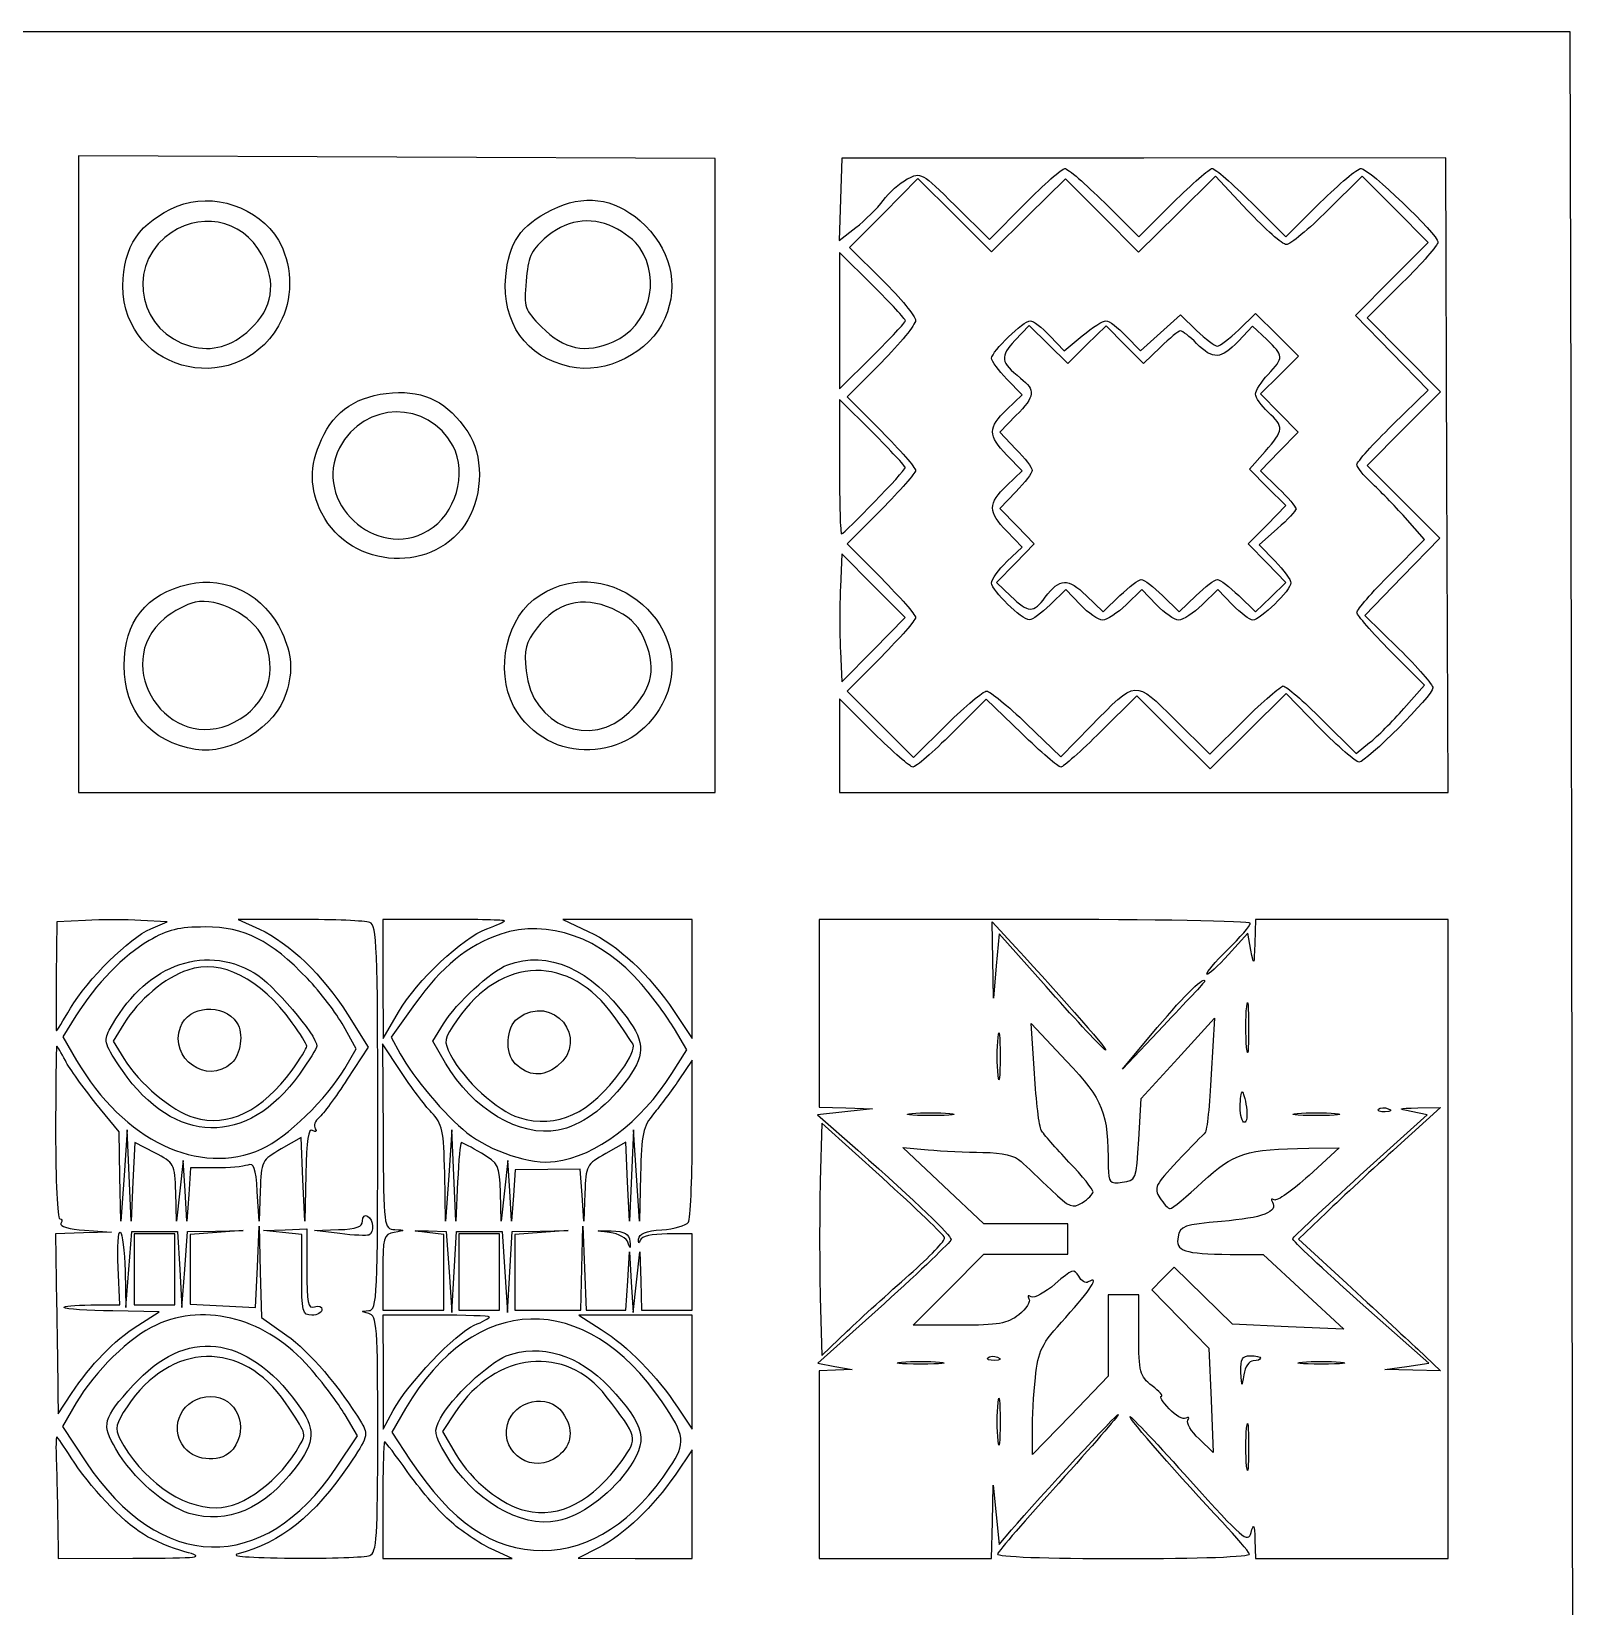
# Model space of a CAD drawing. Extents: x 35 to 169, y -1 to 345.
# Drawn here: x 83.3 to 169.1, y 257.8 to 345.4 of the extents above; entities that cross this region are included whole.
import ezdxf

# ---------------------------------------------------------------- set-up
doc = ezdxf.new("R2010")
doc.units = 0
doc.layers.get('0').update_dxf_attribs({"linetype": 'CONTINUOUS'})

msp = doc.modelspace()

# ---------------------------------------------------------------- linework, layer by layer
at = {"color": 7}
for points in [[(77.213463, 215.29678), (77.212616, 253.537891), (56.04484, 253.610233), (34.877025, 253.682572), (34.877025, 299.541891), (34.877025, 345.401224), (101.904806, 345.401224), (168.932581, 345.401224), (168.972261, 324.587335)], [(103.668649, 338.412075), (85.95916, 338.48678), (85.959202, 320.777335), (85.959247, 303.067891), (103.668695, 303.067862), (121.378136, 303.067806), (121.378136, 320.702574), (121.378136, 338.337343), (103.668649, 338.412075), (103.668649, 338.412075)], [(145.225914, 338.362066), (128.433695, 338.349366), (128.351345, 336.066414), (128.268998, 333.78349), (129.203653, 334.496383)], [(130.204667, 306.376438), (128.292583, 308.273875), (128.292583, 305.670883), (128.292583, 303.067891), (145.228036, 303.067891), (162.163481, 303.067891), (162.090808, 320.72137), (162.018136, 338.374878), (145.225914, 338.362178), (145.225914, 338.362066)], [(150.989727, 335.452891), (149.20503, 337.357891), (147.07204, 335.245994), (144.939049, 333.134068), (142.899785, 335.173321), (140.860526, 337.212603), (138.809885, 335.175636), (136.759247, 333.138697), (134.706033, 335.178204), (132.652815, 337.217711), (130.754385, 335.304611), (128.855958, 333.39154), (130.690933, 331.572871)], [(159.025536, 331.640548), (161.041534, 333.672576), (159.203985, 335.510125), (157.366437, 337.347702), (155.451869, 335.447782)], [(134.730482, 335.717446), (136.632792, 333.829718), (138.593449, 335.805499)], [(143.031608, 335.883872), (144.943695, 333.986436), (146.855778, 335.883872)], [(151.216055, 335.883872), (153.128136, 333.986436), (155.04022, 335.883872)], [(96.163943, 332.973597), (96.163943, 332.973597)], [(117.191355, 333.37534), (117.191355, 333.37534)], [(130.127025, 331.290113), (128.292583, 333.108245), (128.292583, 329.314557), (128.292583, 325.52087), (130.127025, 327.339002)], [(130.127025, 331.290113), (130.127025, 331.290113)], [(159.059826, 323.513988), (161.040405, 325.451471), (159.024972, 327.529982), (157.009538, 329.60852), (159.025536, 331.640548), (159.025536, 331.640548)], [(159.618796, 331.430857), (157.64276, 329.469977), (159.682267, 327.416754), (161.721775, 325.363531), (159.684836, 323.312904), (157.647897, 321.262249), (159.66968, 319.240438), (161.691492, 317.218654), (159.605983, 315.067838), (157.520473, 312.917051), (159.416527, 311.057856)], [(97.292849, 329.433486), (97.292849, 329.433486)], [(118.582276, 329.44167), (118.582276, 329.44167)], [(144.230502, 328.475849), (145.034028, 327.63717), (146.147708, 328.643292), (147.26138, 329.649442), (148.162086, 328.776444)], [(150.509755, 328.810904), (151.446021, 329.718361), (152.635427, 328.528964), (153.824841, 327.339566), (152.774486, 326.289192), (151.724134, 325.238845), (152.765633, 324.172271), (153.807137, 323.105668), (152.760426, 322.033732), (151.71372, 320.961824), (152.703152, 320.002833)], [(146.151247, 327.84291), (145.21526, 326.935734), (144.170513, 327.980465), (143.125769, 329.025223), (142.059175, 327.983738), (140.992583, 326.942226), (139.919326, 327.99023), (138.846066, 329.038234), (138.054049, 328.211548)], [(152.061988, 328.266666), (151.278062, 329.017716), (150.485842, 328.178359)], [(139.992506, 328.480732), (140.791362, 327.646906), (141.802942, 328.480732)], [(130.628483, 326.993308), (128.731055, 325.081224), (130.628483, 323.16914)], [(137.608084, 324.377757), (138.456921, 325.19098), (137.608084, 326.066772)], [(130.127025, 323.105668), (128.292583, 324.9238), (128.292583, 321.192512)], [(138.114995, 324.036324), (137.21297, 323.105668), (138.114995, 322.175012)], [(130.127025, 323.105668), (130.127025, 323.105668)], [(106.79912, 322.342286), (106.79912, 322.342286)], [(137.608084, 320.144424), (138.456921, 320.957647), (137.608084, 321.833439)], [(152.079528, 317.963382), (153.121027, 319.029956), (152.110609, 320.040396), (151.100189, 321.050808), (151.973054, 322.044936)], [(138.114995, 319.802991), (137.21297, 318.872335), (138.171312, 317.88357), (139.129657, 316.894804), (138.08261, 315.822529), (137.035565, 314.750254), (137.830069, 313.989072)], [(107.627093, 318.235021), (107.627081, 318.235021)], [(130.628483, 318.808863), (128.731055, 316.89678), (130.628483, 314.984696)], [(158.960907, 315.251029), (160.842539, 317.147195), (159.760076, 318.362557)], [(137.608084, 315.91109), (138.456921, 316.724314), (137.608084, 317.600106)], [(150.502815, 314.020484), (151.432144, 313.119743), (152.283095, 313.934998), (153.134043, 314.750254), (152.086036, 315.823517), (151.038029, 316.89678), (152.079528, 317.963382), (152.079528, 317.963382)], [(152.67038, 317.751066), (151.648177, 316.853571), (152.529266, 315.944505)], [(152.67038, 317.751066), (152.67038, 317.751066)], [(128.349973, 310.928316), (128.433695, 309.216694), (130.194061, 311.006576), (131.954425, 312.796486), (130.194061, 314.574542), (128.433695, 316.352599), (128.349973, 314.496282), (128.349973, 314.496282)], [(141.696056, 313.512286), (140.882822, 314.361126), (140.007041, 313.512286)], [(142.027828, 314.028555), (142.968136, 313.117175), (143.898795, 314.019185)], [(145.929392, 313.512286), (145.116152, 314.361126), (144.240374, 313.512286)], [(146.270813, 314.019185), (147.201472, 313.117175), (148.132128, 314.019185)], [(150.162723, 313.512286), (149.349488, 314.361126), (148.47371, 313.512286)], [(96.23412, 311.691106), (96.23412, 311.691106)], [(117.376795, 311.741652), (117.376795, 311.741652)], [(130.626014, 310.621935), (128.726116, 308.707368), (130.566739, 306.866743), (132.407355, 305.026118), (134.277856, 306.869226)], [(159.689605, 307.737483), (160.832775, 309.036213), (158.956025, 310.927469)], [(97.520644, 308.604893), (97.520644, 308.604893)], [(155.008018, 306.665462), (153.140811, 308.5697), (151.033175, 306.476119), (148.925534, 304.382538), (146.880193, 306.415752), (144.834847, 308.448965), (142.836522, 306.463984)], [(118.584001, 308.289002), (118.584001, 308.289002)], [(138.416617, 306.367972), (136.459984, 308.256941), (134.556421, 306.367972)], [(138.707247, 306.884692), (140.600362, 305.057021), (142.278142, 306.764042)], [(146.953983, 307.125654), (148.894806, 305.199684), (150.806889, 307.097121)], [(155.143287, 307.120828), (157.031467, 305.247126), (157.788951, 305.842954)], [(86.354502, 295.956173), (84.753591, 295.871224), (84.721423, 292.83725)], [(86.354508, 295.956173), (86.354502, 295.956173)], [(89.987007, 295.486724), (90.898142, 295.871224), (89.426779, 295.956173)], [(98.283389, 296.006126), (94.849247, 295.999917), (96.031846, 295.463018)], [(106.279247, 296.012335), (102.892583, 296.012335), (102.898821, 292.696224), (102.905058, 289.380113), (103.760205, 290.846906)], [(106.279273, 296.012335), (106.279247, 296.012335)], [(116.509806, 296.009569), (112.911472, 296.006747), (114.322583, 295.34567)], [(119.098108, 290.887377), (120.108136, 289.387564), (120.108136, 292.699893), (120.108136, 296.01225), (116.509806, 296.009428), (116.509806, 296.009569)], [(139.158136, 296.012335), (127.163695, 296.012335), (127.163695, 290.791224), (127.163695, 285.570113), (128.645361, 285.524111), (130.127025, 285.478108), (128.601879, 285.312444), (127.076736, 285.14678), (129.307435, 283.174526)], [(139.78555, 292.278563), (137.182583, 295.216948), (137.019628, 293.427405), (136.856673, 291.637891), (136.818717, 293.754557), (136.780764, 295.871224), (138.110561, 294.440696)], [(151.185987, 294.292529), (151.011472, 295.253835), (149.931196, 294.055773)], [(156.797025, 296.012335), (151.434806, 296.012335), (151.397651, 294.67178)], [(151.406671, 261.510668), (151.434808, 260.452335), (156.797025, 260.452335), (162.159247, 260.452335), (162.159247, 278.232335), (162.159247, 296.012335), (156.797025, 296.012335), (156.797025, 296.012335)], [(98.694274, 292.718237), (98.694274, 292.718237)], [(117.282982, 292.408498), (117.282982, 292.408498)], [(104.658634, 291.274558), (103.362565, 289.458288), (103.859632, 288.535281)], [(85.812576, 290.641308), (85.081361, 289.482983), (85.853352, 288.165682)], [(88.48705, 290.207052), (87.888767, 289.239002), (88.482393, 288.278487)], [(97.854592, 290.265105), (97.854592, 290.265105)], [(100.770083, 287.725529), (101.404855, 288.815668), (100.702076, 290.085668)], [(100.929341, 290.738561), (102.082987, 288.911878), (100.912405, 287.115223)], [(106.379772, 288.012803), (105.664869, 289.23268), (106.260443, 290.196356)], [(115.759622, 290.607441), (115.759622, 290.607441)], [(139.136704, 287.434812), (138.957095, 290.22678), (140.929975, 288.124365)], [(146.314259, 290.085668), (144.035777, 287.68678), (145.971398, 289.989995)], [(144.943695, 283.763242), (145.084806, 286.048592), (147.11816, 288.278797), (149.151521, 290.509002), (148.980889, 287.404557)], [(146.314259, 290.085668), (146.314259, 290.085668)], [(118.96931, 287.434332), (119.808442, 288.757502), (119.119613, 289.915488)], [(103.895875, 287.54581), (102.876347, 289.098032), (102.907708, 283.947476)], [(143.025351, 288.795715), (143.025351, 288.795715)], [(150.945681, 288.893675), (150.945573, 288.893675)], [(94.474247, 288.012746), (94.474247, 288.012746)], [(98.249085, 287.403118), (98.249085, 287.403118)], [(112.584902, 287.843441), (112.584902, 287.843441)], [(120.103818, 283.845594), (120.108136, 288.188881), (119.36555, 287.09115)], [(116.356793, 286.935843), (116.356793, 286.935843)], [(137.118101, 287.334002), (137.118101, 287.334002)], [(90.204445, 283.024045), (89.087424, 283.59388), (88.991245, 281.406996), (88.895061, 279.220085), (88.784935, 281.760085), (88.674809, 284.300085), (88.499247, 281.760085), (88.323688, 279.220085), (88.270359, 281.708551), (88.217025, 284.197045), (86.930238, 285.7767)], [(133.372583, 285.100552), (133.372583, 285.100552)], [(154.821469, 285.100552), (154.821469, 285.100552)], [(157.268393, 281.777667), (160.985316, 285.14678), (160.090615, 285.321306)], [(158.654979, 285.310186), (158.654979, 285.310158)], [(160.465914, 285.524139), (161.735914, 285.552474), (159.337025, 283.375525)], [(98.601801, 281.847291), (98.54436, 279.220085), (98.449251, 281.550252), (98.35414, 283.88042), (97.238865, 283.243586)], [(107.05347, 281.407476), (106.957283, 279.220254), (106.847152, 281.760254), (106.737026, 284.300254), (106.561469, 281.760254), (106.38591, 279.220254), (106.332576, 281.885928)], [(117.232582, 281.809022), (117.179248, 279.220113), (117.003689, 281.760113), (116.82813, 284.300113), (116.718004, 281.760113), (116.607875, 279.220113), (116.511485, 281.418596), (116.415095, 283.617107), (115.298282, 282.989416)], [(130.681332, 281.628992), (127.304806, 284.68258), (127.225292, 281.457458)], [(150.82148, 284.723446), (150.82148, 284.723446)], [(134.964867, 273.434557), (132.399941, 273.434557), (134.360361, 275.410113), (136.320778, 277.385668), (138.656678, 277.385668), (140.992583, 277.385668), (140.992583, 278.232335), (140.992583, 279.079002), (138.659291, 279.079002), (136.325994, 279.079002), (134.07318, 281.198048), (131.820361, 283.317105), (133.231472, 283.193491)], [(154.398136, 283.285326), (156.091469, 283.307622), (154.419139, 281.771656)], [(93.570913, 282.183418), (92.197634, 282.183418), (92.093982, 280.701751), (91.990325, 279.220085), (91.890675, 280.913418), (91.791025, 282.606751), (91.603695, 280.913418), (91.416358, 279.220085), (91.368914, 280.837128)], [(114.129261, 280.790922), (114.077059, 279.220113), (113.974634, 280.666268), (113.872213, 282.112411), (112.06421, 282.095478), (110.25621, 282.078544), (110.154381, 280.649399), (110.052544, 279.220254), (109.952897, 280.913587), (109.853247, 282.606921), (109.665911, 280.913587), (109.478578, 279.220254), (109.431133, 280.815154)], [(130.681332, 281.628992), (130.681332, 281.628992)], [(96.068061, 280.913418), (96.012519, 279.220085), (95.909957, 280.867371)], [(155.385914, 279.711586), (153.833695, 278.224582), (156.511077, 275.759013)], [(86.304642, 278.722851), (87.793695, 278.61894), (86.241472, 278.56685), (84.689247, 278.514758), (84.747255, 274.634089)], [(88.550101, 276.451761), (88.600946, 274.422307), (88.76177, 276.538974), (88.922589, 278.65564), (90.192589, 278.65564), (91.462589, 278.65564), (91.590896, 276.538974), (91.719205, 274.422307), (91.873118, 276.538974), (92.027036, 278.65564), (93.579259, 278.676694), (95.131478, 278.697748), (93.649811, 278.592056), (92.168147, 278.486363), (92.168147, 276.548973), (92.168147, 274.611582), (93.992931, 274.516947), (95.81771, 274.42231), (95.911038, 276.680087), (96.004366, 278.937865), (96.075034, 276.397865), (96.145694, 273.857865), (97.546566, 272.870087)], [(98.377025, 276.239742), (98.377025, 278.480485), (97.318695, 278.591189), (96.260361, 278.701894), (97.459806, 278.749338), (98.659247, 278.79678), (98.659247, 276.547858)], [(100.493695, 278.53304), (99.082583, 278.708103), (100.423136, 278.752442)], [(105.432583, 278.680905), (106.420361, 278.655674), (106.57369, 276.397896), (106.727021, 274.140119), (106.855912, 276.397896), (106.984806, 278.655674), (108.254806, 278.655674), (109.524806, 278.655674), (109.678134, 276.397896), (109.831468, 274.140119), (109.960359, 276.397896), (110.089247, 278.655674), (111.641472, 278.676728), (113.193695, 278.697782), (111.712025, 278.592089), (110.230361, 278.486397), (110.230361, 276.383816), (110.230361, 274.281232), (112.064806, 274.281232), (113.899247, 274.281232), (113.956696, 276.609566), (114.014137, 278.937899), (114.109218, 276.609566), (114.204296, 274.281232), (115.307691, 274.281232), (116.411079, 274.281232), (116.51291, 275.90401), (116.614744, 277.526788), (116.715551, 275.833455), (116.816358, 274.140121), (117.003695, 275.833455), (117.191025, 277.526788), (117.238472, 275.90401), (117.285914, 274.281224), (118.697025, 274.281224), (120.108136, 274.281224), (120.108136, 276.397891), (120.108136, 278.514557), (118.71772, 278.514557), (118.71772, 278.514557)], [(169.042817, 278.726628), (169.073692, 253.679809), (148.282886, 253.679527)], [(90.192583, 278.514557), (89.063695, 278.514557), (89.063695, 276.539002), (89.063695, 274.563446), (90.192583, 274.563446), (91.321472, 274.563446), (91.321472, 276.539002), (91.321472, 278.514557), (90.192583, 278.514557), (90.192583, 278.514557)], [(102.116472, 278.452923), (102.116472, 278.452923)], [(102.892569, 276.378403), (102.892583, 274.281224), (104.585914, 274.281224), (106.279247, 274.281224), (106.279247, 276.380853), (106.279247, 278.480485), (105.362025, 278.593314)], [(108.254806, 278.514557), (107.125914, 278.514557), (107.125914, 276.397891), (107.125914, 274.281224), (108.254806, 274.281224), (109.383695, 274.281224), (109.383695, 276.397891), (109.383695, 278.514557), (108.254806, 278.514557), (108.254806, 278.514557)], [(116.546543, 278.004683), (116.546543, 278.004683)], [(150.023695, 277.378184), (151.858136, 277.363141), (154.105257, 275.290422), (156.352384, 273.217706), (153.258593, 273.355242), (153.258593, 273.355377)], [(86.640075, 274.563418), (88.26163, 274.563418), (88.168776, 276.654086)], [(153.258593, 273.355377), (150.164806, 273.49291), (148.541528, 275.078172), (146.918248, 276.663434), (146.29209, 276.037273), (145.665929, 275.411112), (147.250339, 273.787835), (148.834754, 272.164557), (148.963535, 269.259557), (149.092313, 266.354556), (148.298038, 267.115523)], [(144.943695, 272.890597), (144.943695, 275.127891), (144.097025, 275.127891), (143.250361, 275.127891), (143.250361, 272.864485), (143.250361, 270.601077), (141.142271, 268.419485), (139.034181, 266.237891), (139.025602, 267.537047)], [(89.258383, 273.425405), (90.440843, 274.189572), (87.876789, 274.229383)], [(130.796157, 274.652674), (127.090847, 271.317891), (128.044493, 271.143376), (128.998136, 270.968861), (128.080914, 270.931709), (127.163695, 270.894557), (127.163695, 265.673446), (127.163695, 260.452335), (131.961472, 260.452335), (136.759247, 260.452335), (136.806692, 262.498446), (136.854136, 264.544557), (137.018358, 262.895778), (137.182583, 261.246997), (137.868135, 262.049112)], [(127.225292, 274.99611), (127.304806, 271.759885), (128.715914, 273.098504)], [(160.183692, 270.943486), (158.631469, 270.979334), (159.858035, 271.148611), (161.084601, 271.317891), (157.268759, 274.704557)], [(98.941472, 273.999002), (98.941472, 273.999002)], [(102.116478, 274.086654), (102.116472, 274.08668)], [(105.855914, 273.999002), (102.892583, 273.999002), (102.905058, 270.824002), (102.917532, 267.649002), (103.466118, 268.687588)], [(105.855914, 273.999002), (105.855914, 273.999002)], [(116.948438, 273.999002), (113.788743, 273.999002), (115.043438, 273.20265)], [(119.290217, 268.878204), (120.105723, 267.649002), (120.106852, 270.824002), (120.107981, 273.999002), (116.948283, 273.999002), (116.948441, 273.999002)], [(160.462189, 272.100544), (161.735914, 270.907641), (160.183692, 270.943486), (160.183692, 270.943486)], [(98.820213, 271.07689), (98.820213, 271.07689)], [(132.808136, 271.271665), (132.808136, 271.271665)], [(136.923876, 271.481272), (136.923876, 271.481283)], [(151.312437, 271.459002), (151.312437, 271.459002)], [(155.103692, 271.271665), (155.103692, 271.271665)], [(84.817808, 269.629572), (84.830367, 268.505724), (85.574657, 269.629572)], [(85.832981, 269.110904), (85.06377, 267.798337), (86.370651, 265.832501)], [(97.473327, 269.124048), (97.473327, 269.124048)], [(115.318822, 269.478567), (115.318822, 269.478567)], [(118.437931, 269.167168), (118.437931, 269.167168)], [(100.282412, 265.492821), (101.482246, 267.278021), (100.787945, 268.451289)], [(104.162109, 268.802546), (103.391073, 267.486868), (104.420405, 265.936579)], [(106.94186, 268.62251), (106.215575, 267.525019), (106.97184, 266.234555)], [(94.563099, 266.54363), (94.563099, 266.54363)], [(114.887025, 261.059892), (113.758136, 260.477281), (116.933136, 260.464807), (120.108136, 260.452332), (120.108136, 263.482454), (120.108136, 266.512575), (119.149413, 265.105231), (119.149413, 265.105231)], [(137.118101, 267.014002), (137.118101, 267.014002)], [(98.012346, 265.48694), (98.012346, 265.48694)], [(112.638654, 266.154601), (112.638654, 266.154601)], [(150.94699, 265.602891), (150.94699, 265.602891)], [(116.44142, 265.297899), (116.44142, 265.297899)], [(102.892583, 263.697891), (102.892583, 260.452335), (106.490914, 260.458544), (110.089247, 260.464753), (108.921691, 260.994924)], [(84.803959, 262.498446), (84.830375, 260.452335), (88.99315, 260.471385)], [(106.579681, 262.586147), (106.579681, 262.586124)], [(89.577853, 261.807315), (89.577853, 261.807312)]]:
    msp.add_lwpolyline(points, dxfattribs=at)
for points in [[(132.069137, 337.199366), (132.812815, 337.596989), (132.866638, 337.567017), (134.730482, 335.717446)], [(138.593449, 335.805499), (139.671814, 336.892196), (140.681329, 337.781309), (140.836819, 337.781309)], [(140.836819, 337.781309), (140.992307, 337.781309), (141.979963, 336.927474), (143.031608, 335.883872)], [(146.855778, 335.883872), (147.90742, 336.927474), (148.888487, 337.781309), (149.035914, 337.781309)], [(149.035914, 337.781309), (149.183344, 337.781309), (150.164411, 336.927474), (151.216055, 335.883872)], [(155.04022, 335.883872), (156.091865, 336.927474), (157.113819, 337.781309), (157.311234, 337.781309)], [(157.311234, 337.781309), (157.742272, 337.781309), (161.593222, 334.095007), (161.594154, 333.681523)], [(91.458234, 335.680926), (93.407354, 336.495335), (96.00138, 335.625808), (97.082446, 333.795738)], [(130.724204, 336.00139), (131.046451, 336.437084), (131.651666, 336.976157), (132.069137, 337.199366)], [(88.434119, 331.256613), (88.434119, 333.433591), (89.375375, 334.810666), (91.458234, 335.680926)], [(112.294464, 335.484443), (114.049635, 336.364581), (115.740626, 336.154015), (117.198752, 334.873771)], [(129.203653, 334.496383), (129.71771, 334.888474), (130.40196, 335.565723), (130.724204, 336.00139)], [(96.163943, 332.973597), (95.073947, 335.00602), (92.572312, 335.455374), (90.773589, 333.941845)], [(109.72894, 331.764077), (109.885232, 333.6487), (110.546786, 334.608058), (112.294464, 335.484443)], [(115.72739, 334.519751), (114.404992, 335.147272), (113.046964, 334.915963), (111.867806, 333.862399)], [(117.198752, 334.873771), (118.884779, 333.39343), (119.408276, 331.338034), (118.582276, 329.44167)], [(153.155867, 333.547891), (152.946072, 333.547891), (151.97131, 334.405141), (150.989727, 335.452891)], [(155.451869, 335.447782), (154.398864, 334.402855), (153.365657, 333.547891), (153.155867, 333.547891)], [(90.773589, 333.941845), (88.60085, 332.113609), (89.415253, 328.644731), (92.192805, 327.896814)], [(111.867806, 333.862399), (111.134381, 333.207079), (110.968982, 332.822213), (110.860961, 331.519588)], [(117.191355, 333.37534), (116.956168, 333.734298), (116.297385, 334.249269), (115.72739, 334.519751)], [(95.515111, 328.839464), (96.771556, 330.002192), (96.994771, 331.424451), (96.163943, 332.973597)], [(97.082446, 333.795738), (97.821259, 332.545014), (97.907901, 330.748811), (97.292849, 329.433486)], [(115.710592, 328.146383), (117.698424, 329.025675), (118.40545, 331.522382), (117.191355, 333.37534)], [(161.594154, 333.681523), (161.594436, 333.522124), (160.705605, 332.509341), (159.618796, 331.430857)], [(97.292849, 329.433486), (95.160764, 324.873904), (88.434119, 326.258232), (88.434119, 331.256613)], [(113.285837, 326.750964), (110.841553, 327.30886), (109.514575, 329.179119), (109.72894, 331.764077)], [(110.860961, 331.519588), (110.738296, 330.040461), (110.782069, 329.910554), (111.718691, 328.973915)], [(131.961472, 329.314557), (131.961472, 329.401143), (131.135972, 330.290143), (130.127025, 331.290113)], [(130.690933, 331.572871), (131.700174, 330.572591), (132.525914, 329.563223), (132.525914, 329.329797)], [(118.582276, 329.44167), (117.758605, 327.550668), (115.28585, 326.294441), (113.285837, 326.750964)], [(92.192805, 327.896814), (93.401538, 327.571327), (94.473406, 327.875365), (95.515111, 328.839464)], [(111.718691, 328.973915), (112.988372, 327.704254), (114.161364, 327.461063), (115.710592, 328.146383)], [(130.127025, 327.339002), (131.135972, 328.338972), (131.961472, 329.227972), (131.961472, 329.314557)], [(132.525914, 329.329797), (132.525914, 329.096371), (131.672073, 328.044952), (130.628483, 326.993308)], [(136.759247, 327.226508), (136.759247, 327.592381), (138.530751, 329.314557), (138.907105, 329.314557)], [(138.907105, 329.314557), (139.064701, 329.314557), (139.553134, 328.939343), (139.992506, 328.480732)], [(141.802942, 328.480732), (142.359312, 328.939343), (142.952323, 329.314557), (143.120751, 329.314557)], [(143.120751, 329.314557), (143.289175, 329.314557), (143.788565, 328.937142), (144.230502, 328.475849)], [(147.272635, 328.750113), (147.170662, 328.750113), (146.66604, 328.341878), (146.151247, 327.84291)], [(148.163593, 328.044557), (147.775535, 328.432613), (147.374607, 328.750113), (147.272635, 328.750113)], [(148.162086, 328.776444), (148.657471, 328.2963), (149.177694, 327.903446), (149.318136, 327.903446)], [(149.318136, 327.903446), (149.458581, 327.903446), (149.994806, 328.311794), (150.509755, 328.810904)], [(138.054049, 328.211548), (137.203996, 327.324298), (137.251985, 327.005161), (138.368749, 326.119068)], [(150.485842, 328.178359), (149.52001, 327.155049), (149.078527, 327.129621), (148.163593, 328.044557)], [(152.140361, 326.324554), (153.022354, 327.276236), (153.019399, 327.349416), (152.061988, 328.266666)], [(137.608084, 326.066772), (137.141224, 326.548441), (136.759247, 327.070326), (136.759247, 327.226508)], [(138.368749, 326.119068), (139.224794, 325.439844), (139.188774, 325.144188), (138.114995, 324.036324)], [(151.434806, 325.230322), (151.434806, 325.413428), (151.752306, 325.905821), (152.140361, 326.324554)], [(99.479233, 322.710247), (100.212048, 324.323881), (101.50114, 325.168233), (103.438576, 325.303615)], [(103.438576, 325.303615), (105.249966, 325.43022), (106.500851, 324.77823), (107.613097, 323.127766)], [(152.140361, 324.234557), (151.752306, 324.599104), (151.434806, 325.047216), (151.434806, 325.230322)], [(106.79912, 322.342286), (105.423329, 324.912963), (101.839231, 324.860978), (100.489433, 322.250761)], [(137.608084, 321.833439), (136.543971, 322.931312), (136.543971, 323.358257), (137.608084, 324.377757)], [(151.973054, 322.044936), (153.028043, 323.246497), (153.03903, 323.39029), (152.140361, 324.234557)], [(168.972261, 324.587335), (168.993992, 313.139696), (169.025855, 292.502366), (169.042817, 278.726628)], [(157.079247, 321.307913), (157.079247, 321.455628), (157.970505, 322.448373), (159.059826, 323.513988)], [(99.499527, 318.602644), (98.805647, 319.962757), (98.799464, 321.213453), (99.479235, 322.710247)], [(107.613097, 323.127766), (108.472162, 321.852997), (108.478309, 319.703649), (107.627095, 318.235021)], [(131.956138, 321.138269), (131.959073, 321.220368), (131.135972, 322.105699), (130.127025, 323.105668)], [(130.628483, 323.16914), (131.672073, 322.117496), (132.525914, 321.136435), (132.525914, 320.989002)], [(100.489433, 322.250761), (98.939494, 319.253504), (102.502394, 315.916311), (105.415252, 317.636992)], [(105.415252, 317.636992), (106.943864, 318.539962), (107.614223, 320.819245), (106.79912, 322.342286)], [(138.114995, 322.175012), (138.611113, 321.663146), (139.017025, 321.129436), (139.017025, 320.989002)], [(128.292583, 321.192512), (128.292583, 319.140305), (128.343863, 317.461224), (128.406536, 317.461224)], [(128.406536, 317.461224), (128.571571, 317.461224), (131.949794, 320.960723), (131.956138, 321.138269)], [(132.525914, 320.989002), (132.525914, 320.841569), (131.672073, 319.860508), (130.628483, 318.808863)], [(139.017025, 320.989002), (139.017025, 320.848568), (138.611113, 320.314858), (138.114995, 319.802991)], [(157.878444, 320.30862), (157.438883, 320.710533), (157.079247, 321.160198), (157.079247, 321.307913)], [(137.608084, 317.600106), (136.543971, 318.697978), (136.543971, 319.124924), (137.608084, 320.144424)], [(152.703152, 320.002833), (153.247341, 319.475388), (153.692583, 318.954913), (153.692583, 318.846201)], [(159.760076, 318.362557), (159.164728, 319.030972), (158.318005, 319.906708), (157.878444, 320.30862)], [(107.627081, 318.235021), (105.870663, 315.20466), (101.123507, 315.419374), (99.499527, 318.602644)], [(153.692583, 318.846201), (153.692583, 318.737518), (153.232592, 318.244701), (152.67038, 317.751066)], [(111.29078, 313.799052), (115.021035, 316.73326), (120.485975, 312.60449), (118.584001, 308.289002)], [(136.759247, 314.72333), (136.759247, 314.929324), (137.141224, 315.463796), (137.608084, 315.91109)], [(152.529266, 315.944505), (153.013867, 315.444549), (153.410361, 314.897828), (153.410361, 314.729623)], [(88.501358, 310.123446), (88.501358, 312.579231), (89.717341, 314.114633), (92.091214, 314.656302)], [(92.091214, 314.656302), (94.202182, 315.137971), (96.345465, 314.03197), (97.277394, 311.980073)], [(130.628483, 314.984696), (131.672073, 313.933051), (132.525914, 312.95199), (132.525914, 312.804557)], [(138.86248, 312.671715), (138.429238, 312.68498), (136.759247, 314.314051), (136.759247, 314.72333)], [(139.745297, 313.927124), (140.555294, 315.00575), (140.999272, 315.025477), (142.027828, 314.028555)], [(143.898795, 314.019185), (144.410656, 314.515304), (144.944363, 314.921224), (145.084806, 314.921224)], [(145.084806, 314.921224), (145.225245, 314.921224), (145.75895, 314.515304), (146.270813, 314.019185)], [(148.132128, 314.019185), (148.643989, 314.515304), (149.177694, 314.921224), (149.318136, 314.921224)], [(149.318136, 314.921224), (149.458581, 314.921224), (149.991685, 314.515896), (150.502815, 314.020484)], [(153.410361, 314.729623), (153.410361, 314.329771), (151.702674, 312.663446), (151.292918, 312.663446)], [(157.079247, 313.08678), (157.079247, 313.234212), (157.925999, 314.208105), (158.960907, 315.251029)], [(92.447508, 313.650603), (91.975977, 313.547028), (91.21593, 313.147401), (90.758524, 312.762506)], [(96.23412, 311.691106), (95.656964, 312.907371), (93.692362, 313.92402), (92.447508, 313.650603)], [(110.379566, 307.510915), (109.124118, 309.358455), (109.571646, 312.446784), (111.29078, 313.799052)], [(115.641052, 313.297938), (113.996735, 314.02531), (112.562064, 313.657179), (111.472139, 312.228203)], [(128.349973, 314.496282), (128.303932, 313.475315), (128.303932, 311.869724), (128.349973, 310.928316)], [(137.830069, 313.989072), (138.810486, 313.04978), (139.079887, 313.04106), (139.745297, 313.927124)], [(117.376795, 311.741652), (117.040107, 312.451187), (116.538412, 312.900993), (115.641052, 313.297938)], [(132.525914, 312.804557), (132.525914, 312.657124), (131.670961, 311.674935), (130.626014, 310.621935)], [(140.007041, 313.512286), (139.525364, 313.045434), (139.010311, 312.667172), (138.86248, 312.671715)], [(142.936945, 312.663446), (142.701738, 312.663446), (142.143336, 313.045434), (141.696056, 313.512286)], [(144.240374, 313.512286), (143.758697, 313.045434), (143.172157, 312.663446), (142.936945, 312.663446)], [(147.170278, 312.663446), (146.935074, 312.663446), (146.376672, 313.045434), (145.929392, 313.512286)], [(148.47371, 313.512286), (147.992033, 313.045434), (147.405488, 312.663446), (147.170278, 312.663446)], [(151.292918, 312.663446), (151.11859, 312.663446), (150.610006, 313.045434), (150.162723, 313.512286)], [(158.956025, 310.927469), (157.923797, 311.967656), (157.079247, 312.939347), (157.079247, 313.08678)], [(90.758524, 312.762506), (87.631705, 310.131461), (90.984745, 305.119477), (94.628216, 306.978221)], [(97.277394, 311.980073), (97.841353, 310.738352), (97.903061, 309.882118), (97.520644, 308.604893)], [(111.472139, 312.228203), (110.828977, 311.38498), (110.742713, 311.047047), (110.859734, 309.829201)], [(94.628216, 306.978221), (96.467634, 307.916638), (97.118633, 309.827113), (96.23412, 311.691106)], [(116.59384, 307.530784), (117.92815, 308.861602), (118.157684, 310.096071), (117.376795, 311.741652)], [(159.416527, 311.057856), (160.459366, 310.035224), (161.312581, 309.060626), (161.312581, 308.891998)], [(92.478287, 305.462066), (89.958477, 305.88777), (88.501358, 307.595666), (88.501358, 310.123446)], [(110.859734, 309.829201), (111.15375, 306.76932), (114.489696, 305.432151), (116.59384, 307.530784)], [(142.278142, 306.764042), (144.842574, 309.373187), (144.700185, 309.36218), (146.953983, 307.125654)], [(97.520644, 308.604893), (96.959657, 306.731276), (94.401922, 305.137059), (92.478287, 305.462066)], [(134.277856, 306.869226), (135.306633, 307.88294), (136.298155, 308.712335), (136.481244, 308.712335)], [(136.481244, 308.712335), (136.66433, 308.712335), (137.66603, 307.889883), (138.707247, 306.884692)], [(150.806889, 307.097121), (151.858531, 308.140722), (152.839595, 308.994557), (152.987025, 308.994557)], [(152.987025, 308.994557), (153.134455, 308.994557), (154.104769, 308.15139), (155.143287, 307.120828)], [(161.312581, 308.891998), (161.312581, 308.481901), (157.605112, 304.761224), (157.196482, 304.761224)], [(118.584001, 308.289002), (117.072591, 304.859663), (112.477265, 304.423856), (110.379566, 307.510915)], [(157.788951, 305.842954), (158.205568, 306.170642), (159.060842, 307.023207), (159.689605, 307.737483)], [(157.196482, 304.761224), (157.019783, 304.761224), (156.034969, 305.618135), (155.008018, 306.665462)], [(132.384806, 304.479002), (132.237376, 304.479002), (131.256309, 305.332837), (130.204667, 306.376438)], [(134.556421, 306.367972), (133.509461, 305.329027), (132.532233, 304.479002), (132.384806, 304.479002)], [(140.605727, 304.479002), (140.477869, 304.479002), (139.492767, 305.329027), (138.416617, 306.367972)], [(142.836522, 306.463984), (141.737441, 305.372235), (140.733585, 304.479002), (140.605727, 304.479002)], [(85.515574, 291.064189), (86.453063, 292.663881), (88.801146, 294.986288), (89.987007, 295.486724)], [(89.426779, 295.956173), (88.617532, 296.002881), (87.23501, 296.002881), (86.354508, 295.956173)], [(93.014806, 295.589002), (91.530912, 295.589002), (90.933154, 295.443686), (89.886753, 294.828498)], [(98.694274, 292.718237), (96.6433, 294.859655), (95.200354, 295.589002), (93.014806, 295.589002)], [(96.031846, 295.463018), (97.679823, 294.714818), (99.569188, 292.892199), (100.929341, 290.738561)], [(102.163942, 295.841026), (101.918417, 295.93526), (100.172167, 296.009541), (98.283389, 296.006126)], [(102.610361, 284.975471), (102.610361, 294.466886), (102.560148, 295.688993), (102.163942, 295.841026)], [(103.760202, 290.846906), (104.785411, 292.605377), (107.320247, 294.995291), (108.682722, 295.487966)], [(109.665939, 295.927922), (109.665939, 295.974348), (108.141939, 296.012335), (106.279273, 296.012335)], [(108.682722, 295.487966), (109.223488, 295.683518), (109.665939, 295.881497), (109.665939, 295.927922)], [(117.282982, 292.408498), (115.049385, 295.006495), (112.055416, 296.070134), (109.454527, 295.189657)], [(114.322583, 295.34567), (115.98562, 294.566595), (117.695187, 292.9706), (119.098108, 290.887377)], [(151.152583, 295.788872), (151.152583, 295.911779), (145.755083, 296.012335), (139.158136, 296.012335)], [(149.888502, 294.324816), (150.583742, 295.007144), (151.152583, 295.665964), (151.152583, 295.788872)], [(89.886753, 294.828498), (88.462852, 293.991426), (86.938307, 292.424585), (85.812576, 290.641308)], [(87.670476, 289.843776), (89.551352, 293.395091), (92.877163, 294.715834), (95.729592, 293.044176)], [(109.454527, 295.189657), (107.592667, 294.559342), (106.179253, 293.405505), (104.658634, 291.274558)], [(138.110561, 294.440696), (140.659426, 291.698738), (143.657602, 288.255147), (143.025351, 288.795715)], [(151.397651, 294.67178), (151.363434, 293.437086), (151.346721, 293.407142), (151.185987, 294.292529)], [(97.854592, 290.265105), (96.052759, 292.752471), (93.934111, 293.819497), (92.039008, 293.194064)], [(115.759622, 290.607441), (113.301362, 294.086507), (109.506969, 294.007372), (107.024557, 290.425266)], [(109.840152, 293.484922), (112.058258, 294.328259), (114.484494, 293.250734), (116.4775, 290.537224)], [(148.73767, 292.970939), (148.675378, 293.033254), (149.193256, 293.642487), (149.888502, 294.324816)], [(149.931196, 294.055773), (149.337048, 293.396812), (148.799959, 292.908653), (148.73767, 292.970939)], [(84.721423, 292.83725), (84.703728, 291.168555), (84.708921, 289.803305), (84.732995, 289.803362)], [(92.039008, 293.194064), (90.786921, 292.780834), (89.310283, 291.539056), (88.48705, 290.207052)], [(95.729592, 293.044176), (96.754693, 292.443438), (99.223695, 289.557828), (99.223695, 288.960505)], [(100.702076, 290.085668), (100.31555, 290.784168), (99.412041, 291.968824), (98.694274, 292.718237)], [(106.260443, 290.196356), (106.994274, 291.383721), (108.887065, 293.122577), (109.840152, 293.484922)], [(145.971398, 289.989995), (147.536086, 291.851815), (148.667775, 292.95124), (148.602663, 292.546251)], [(110.394987, 290.505079), (112.334381, 291.972578), (114.495312, 289.346162), (112.584902, 287.843441)], [(119.119613, 289.915488), (118.740758, 290.552351), (117.914273, 291.674213), (117.282982, 292.408498)], [(143.025351, 288.795715), (142.675096, 289.095181), (141.217184, 290.662474), (139.78555, 292.278563)], [(148.602663, 292.546251), (148.597216, 292.512328), (147.567424, 291.405057), (146.314259, 290.085668)], [(84.732992, 289.803362), (84.757037, 289.803418), (85.109214, 290.370769), (85.515574, 291.064189)], [(91.633201, 290.019205), (92.087926, 291.242554), (94.018238, 291.387503), (94.774371, 290.255086)], [(150.945573, 288.893675), (150.885954, 289.55749), (150.886792, 290.57349), (150.947549, 291.151452)], [(150.947546, 291.151452), (151.008187, 291.729444), (151.056969, 291.186335), (151.055942, 289.944557)], [(94.474247, 288.012746), (93.104871, 286.77348), (90.983599, 288.2716), (91.633201, 290.019205)], [(94.774371, 290.255086), (95.15611, 289.683389), (94.995664, 288.484622), (94.474247, 288.012746)], [(98.659247, 288.95678), (98.659247, 289.065435), (98.297153, 289.654179), (97.854592, 290.265105)], [(107.024557, 290.425266), (106.281861, 289.353556), (106.261586, 289.245126), (106.659872, 288.474913)], [(110.253876, 287.98585), (109.669811, 288.540389), (109.752635, 290.019008), (110.394987, 290.505079)], [(116.810124, 289.062585), (116.709311, 289.237224), (116.236586, 289.932394), (115.759622, 290.607441)], [(116.4775, 290.537224), (117.519278, 289.118803), (117.496184, 288.429673), (116.356793, 286.935843)], [(137.118101, 289.450668), (137.178991, 290.032752), (137.228806, 289.556502), (137.228806, 288.392335)], [(88.400661, 287.606826), (87.43173, 289.013676), (87.355121, 289.248372), (87.670476, 289.843776)], [(137.118101, 287.334002), (137.057217, 287.916085), (137.057217, 288.868585), (137.118101, 289.450668)], [(151.055942, 289.944557), (151.054813, 288.70278), (151.0053, 288.229888), (150.945681, 288.893675)], [(84.752558, 288.956921), (84.717738, 288.957005), (84.689247, 286.798146), (84.689247, 284.159425)], [(85.229655, 288.156567), (85.002074, 288.596664), (84.787376, 288.956836), (84.752558, 288.956921)], [(88.482393, 288.278487), (89.36007, 286.858373), (91.135121, 285.366377), (92.396626, 284.988425)], [(97.842959, 287.632395), (98.291918, 288.252155), (98.659247, 288.848124), (98.659247, 288.95678)], [(99.223695, 288.960505), (99.223695, 288.857889), (98.785121, 288.157046), (98.249085, 287.403118)], [(103.859632, 288.535281), (104.552558, 287.248601), (106.370518, 285.095726), (107.567154, 284.144778)], [(106.659872, 288.474913), (107.377052, 287.088045), (109.285306, 285.340017), (110.469415, 284.985264)], [(116.1939, 287.64137), (116.633639, 288.248402), (116.910942, 288.887946), (116.810124, 289.062585)], [(137.228806, 288.392335), (137.228806, 287.228168), (137.178991, 286.751918), (137.118101, 287.334002)], [(86.930238, 285.7767), (86.222504, 286.645521), (85.457242, 287.716469), (85.229655, 288.156567)], [(85.853352, 288.165682), (88.474942, 283.692263), (92.670562, 281.68792), (96.158956, 283.242429)], [(98.249085, 287.403118), (95.36375, 283.344819), (91.277807, 283.429344), (88.400661, 287.606826)], [(92.396626, 284.988425), (94.281927, 284.423585), (96.189233, 285.3495), (97.842959, 287.632395)], [(96.158956, 283.242429), (97.530804, 283.853778), (99.800593, 286.06053), (100.770083, 287.725529)], [(105.597325, 285.272594), (105.222271, 285.669145), (104.456617, 286.692087), (103.895875, 287.54581)], [(112.642647, 284.283998), (110.503335, 283.882678), (107.887474, 285.440093), (106.379772, 288.012803)], [(112.584902, 287.843441), (111.799954, 287.225995), (111.002905, 287.274679), (110.253876, 287.98585)], [(110.469415, 284.985264), (112.604547, 284.345551), (114.414924, 285.185557), (116.1939, 287.64137)], [(112.479195, 282.541558), (114.768246, 282.848588), (117.245466, 284.716108), (118.96931, 287.434332)], [(139.519443, 284.283236), (139.407719, 284.481017), (139.235485, 285.89924), (139.136704, 287.434812)], [(140.929975, 288.124365), (142.999669, 285.918798), (143.239851, 285.308578), (143.247909, 282.235262)], [(148.980889, 287.404557), (148.887047, 285.697113), (148.734035, 284.232944), (148.640865, 284.150817)], [(100.912405, 287.115223), (100.268586, 286.12705), (99.563143, 285.17026), (99.344754, 284.988989)], [(116.356793, 286.935843), (115.252187, 285.487591), (113.895677, 284.519089), (112.642647, 284.283998)], [(119.36555, 287.09115), (118.957132, 286.48742), (118.322132, 285.63446), (117.954439, 285.195689)], [(150.588136, 285.570113), (150.588136, 286.03578), (150.637223, 286.41678), (150.697215, 286.41678)], [(150.697215, 286.41678), (150.75721, 286.41678), (150.862216, 286.03578), (150.930559, 285.570113)], [(99.344754, 284.988989), (99.12637, 284.807746), (99.02941, 284.527217), (99.129294, 284.365617)], [(102.116472, 274.248486), (102.577578, 274.279051), (102.610361, 274.991095), (102.610361, 284.975471)], [(106.332576, 281.885928), (106.284711, 284.278297), (106.209332, 284.625515), (105.597325, 285.272594)], [(117.954439, 285.195689), (117.369181, 284.497273), (117.27927, 284.075464), (117.232582, 281.809022)], [(133.372583, 285.100552), (132.208414, 285.100552), (131.732164, 285.150364), (132.314247, 285.211267)], [(132.314247, 285.211267), (132.896333, 285.272143), (133.848833, 285.272143), (134.430914, 285.211267)], [(134.430914, 285.211267), (135.012997, 285.150364), (134.536747, 285.100552), (133.372583, 285.100552)], [(150.82148, 284.723446), (150.693143, 284.723446), (150.588136, 285.104446), (150.588136, 285.570113)], [(150.930559, 285.570113), (150.998905, 285.104446), (150.949807, 284.723446), (150.82148, 284.723446)], [(154.821469, 285.100552), (153.657306, 285.100552), (153.181056, 285.150364), (153.763136, 285.211267)], [(153.763136, 285.211267), (154.345222, 285.272143), (155.297719, 285.272143), (155.879803, 285.211267)], [(155.879803, 285.211267), (156.461886, 285.150364), (155.985636, 285.100552), (154.821469, 285.100552)], [(158.654979, 285.310158), (158.357488, 285.298022), (158.190779, 285.364627), (158.284562, 285.458409)], [(158.284562, 285.458409), (158.378344, 285.552192), (158.621761, 285.562211), (158.825497, 285.480705)], [(158.825497, 285.480705), (159.050626, 285.39062), (158.983767, 285.323733), (158.654979, 285.310186)], [(160.090615, 285.321306), (159.291728, 285.477121), (159.331917, 285.498852), (160.465914, 285.524139)], [(84.689247, 284.159425), (84.689247, 281.520704), (84.791993, 279.361613), (84.917574, 279.361467)], [(98.985076, 284.273132), (98.749132, 284.418957), (98.643403, 283.749751), (98.601801, 281.847291)], [(99.129294, 284.365617), (99.234763, 284.194957), (99.174297, 284.15618), (98.985076, 284.273132)], [(102.907708, 283.947476), (102.9386, 278.874453), (102.94828, 278.796342), (103.550827, 278.758488)], [(107.567154, 284.144778), (108.885956, 283.096717), (111.138039, 282.36167), (112.479195, 282.541558)], [(141.063136, 282.509469), (140.325833, 283.287274), (139.631172, 284.085455), (139.519443, 284.283236)], [(148.640865, 284.150817), (148.547698, 284.068719), (147.857094, 283.354556), (147.106191, 282.563825)], [(91.368914, 280.837128), (91.322471, 282.420118), (91.297946, 282.466176), (90.204445, 283.024045)], [(97.238865, 283.243586), (96.148263, 282.620834), (96.122366, 282.5693), (96.068061, 280.913418)], [(107.262761, 283.594698), (107.200553, 283.594698), (107.10637, 282.610448), (107.05347, 281.407476)], [(108.379779, 283.00237), (107.827631, 283.328168), (107.324971, 283.594698), (107.262761, 283.594698)], [(109.431133, 280.815154), (109.386254, 282.32388), (109.329454, 282.442046), (108.379779, 283.00237)], [(115.298282, 282.989416), (114.220227, 282.383514), (114.179655, 282.307229), (114.129261, 280.790922)], [(119.887512, 279.169005), (120.004103, 279.352337), (120.101439, 281.456809), (120.103818, 283.845594)], [(129.307435, 283.174526), (132.628634, 280.2381), (134.501472, 278.445608), (134.501472, 278.203306)], [(133.231472, 283.193491), (134.007583, 283.125504), (135.372833, 283.060932), (136.265361, 283.05001)], [(136.265361, 283.05001), (137.402979, 283.036181), (138.044205, 282.882454), (138.410163, 282.536224)], [(144.026472, 281.388596), (144.788331, 281.476254), (144.805174, 281.519857), (144.943695, 283.763242)], [(148.490232, 281.407335), (150.210605, 283.012389), (150.92446, 283.239296), (154.398136, 283.285326)], [(159.337025, 283.375525), (158.017636, 282.178225), (156.239636, 280.529438), (155.385914, 279.711586)], [(95.375795, 282.349026), (95.138415, 282.257953), (94.326219, 282.183418), (93.570913, 282.183418)], [(95.909957, 280.867371), (95.826642, 282.205488), (95.726391, 282.48359), (95.375795, 282.349026)], [(138.410163, 282.536224), (138.697273, 282.264585), (139.443847, 281.555361), (140.069214, 280.960202)], [(142.403695, 280.860592), (142.403695, 280.989677), (141.800442, 281.731665), (141.063136, 282.509469)], [(143.247909, 282.235262), (143.250166, 281.381173), (143.318261, 281.307101), (144.026472, 281.388596)], [(147.106191, 282.563825), (145.858509, 281.249912), (145.773199, 281.074381), (146.115744, 280.525873)], [(127.225292, 281.457458), (127.181559, 279.683637), (127.181559, 276.776035), (127.225292, 274.99611)], [(134.146129, 278.310576), (134.097581, 278.456222), (132.538422, 279.949505), (130.681332, 281.628992)], [(146.696337, 279.925668), (146.809505, 279.925668), (147.616759, 280.592418), (148.490232, 281.407335)], [(154.419139, 281.771656), (153.499357, 280.926874), (152.622484, 280.312525), (152.470533, 280.406434)], [(153.502202, 278.249884), (153.529295, 278.337147), (155.224088, 279.924647), (157.268393, 281.777667)], [(140.069214, 280.960202), (141.098002, 279.981077), (141.263237, 279.91366), (141.804966, 280.251977)], [(141.804966, 280.251977), (142.134268, 280.457629), (142.403695, 280.731503), (142.403695, 280.860592)], [(146.115744, 280.525873), (146.321904, 280.195761), (146.583171, 279.925668), (146.696337, 279.925668)], [(152.470533, 280.406434), (152.318582, 280.500346), (152.275983, 280.444952), (152.375867, 280.283334)], [(101.763695, 279.23677), (101.763695, 279.478764), (101.890692, 279.598268), (102.045914, 279.502335)], [(102.045914, 279.502335), (102.376029, 279.298314), (102.423606, 278.590692), (102.116472, 278.452923)], [(152.375867, 280.283334), (152.714757, 279.734999), (151.864478, 279.411575), (149.556179, 279.2108)], [(84.980743, 279.093979), (84.887438, 278.943007), (85.463374, 278.781556), (86.304642, 278.722851)], [(84.917574, 279.361467), (85.043148, 279.361317), (85.071579, 279.240949), (84.980743, 279.093979)], [(88.168776, 276.654086), (88.117708, 277.803956), (88.171034, 278.68546), (88.287589, 278.612988)], [(88.287589, 278.612988), (88.404006, 278.540513), (88.522138, 277.567961), (88.550101, 276.451761)], [(100.423136, 278.752442), (101.430187, 278.78575), (101.763695, 278.906239), (101.763695, 279.23677)], [(103.550827, 278.758488), (104.153078, 278.72065), (104.152714, 278.718152), (103.527572, 278.597748)], [(105.362025, 278.593314), (104.448139, 278.705735), (104.448398, 278.706051), (105.432583, 278.680905)], [(115.504412, 278.594364), (114.638562, 278.70195), (114.641782, 278.705196), (115.590235, 278.680905)], [(115.590235, 278.680905), (116.3588, 278.661234), (116.588142, 278.531451), (116.632366, 278.091224)], [(117.120063, 278.232335), (117.140637, 278.526397), (117.535328, 278.683151), (118.412604, 278.745672)], [(118.412604, 278.745672), (119.107215, 278.795174), (119.770923, 278.985674), (119.887512, 279.169005)], [(149.556179, 279.2108), (147.451541, 279.027742), (147.243571, 278.954878), (147.130002, 278.360766)], [(102.116472, 278.452923), (102.000053, 278.400703), (101.269806, 278.436751), (100.493695, 278.53304)], [(103.527569, 278.597748), (102.936997, 278.483998), (102.892569, 278.328722), (102.892569, 276.378403)], [(116.546543, 278.004683), (116.462206, 278.287467), (116.036731, 278.528223), (115.504412, 278.594364)], [(116.632366, 278.091224), (116.673497, 277.681748), (116.649921, 277.657987), (116.546543, 278.004683)], [(117.208879, 278.16178), (117.140451, 277.957945), (117.102952, 277.987733), (117.120063, 278.232335)], [(118.71772, 278.514557), (117.856694, 278.514557), (117.282211, 278.380239), (117.208879, 278.16178)], [(134.501472, 278.203306), (134.501472, 278.084589), (132.834078, 276.486805), (130.796157, 274.652674)], [(132.180714, 276.241444), (133.310246, 277.233819), (134.194683, 278.164926), (134.146129, 278.310576)], [(147.130002, 278.360766), (146.977636, 277.563725), (147.462161, 277.399201), (150.023695, 277.378184)], [(157.268759, 274.704557), (155.17007, 276.567224), (153.475103, 278.162621), (153.502202, 278.249884)], [(98.941472, 273.999002), (98.424419, 273.999002), (98.377025, 274.187151), (98.377025, 276.239742)], [(98.659247, 276.547858), (98.659247, 274.664767), (98.728112, 274.325364), (99.082583, 274.461386)], [(128.715914, 273.098504), (129.492025, 273.834746), (131.051184, 275.249068), (132.180714, 276.241444)], [(141.603185, 276.16427), (141.36022, 276.598424), (141.226371, 276.55495), (140.298943, 275.74066)], [(140.883657, 273.875642), (142.265434, 275.403836), (142.811133, 276.259684), (142.138812, 275.844165)], [(142.138812, 275.844165), (141.993129, 275.75413), (141.752097, 275.898177), (141.603185, 276.16427)], [(118.437931, 269.167168), (114.166021, 275.457834), (107.96962, 275.299569), (104.162109, 268.802546)], [(138.956522, 275.024171), (138.779363, 275.133662), (138.727527, 275.085761), (138.834997, 274.911872)], [(140.298943, 275.74066), (139.730525, 275.241581), (139.126431, 274.919162), (138.956522, 275.024171)], [(156.511077, 275.759013), (157.983657, 274.402952), (159.761657, 272.75664), (160.462189, 272.100544)], [(84.747255, 274.634089), (84.779158, 272.499719), (84.810905, 270.247687), (84.817808, 269.629572)], [(85.165627, 274.416307), (85.084714, 274.497217), (85.748218, 274.563418), (86.640075, 274.563418)], [(87.876789, 274.229383), (86.466564, 274.251283), (85.24654, 274.335394), (85.165627, 274.416307)], [(98.820213, 271.07689), (96.438785, 273.792864), (93.085028, 274.723159), (90.274676, 273.447322)], [(99.505914, 274.311419), (99.505914, 274.139588), (99.251914, 273.999002), (98.941472, 273.999002)], [(99.082583, 274.461386), (99.315414, 274.550735), (99.505914, 274.483258), (99.505914, 274.311419)], [(102.116472, 274.08668), (101.646098, 274.209602), (101.646098, 274.217306), (102.116472, 274.248486)], [(138.834997, 274.911872), (138.938071, 274.745096), (138.686565, 274.344476), (138.276096, 274.021599)], [(85.57466, 269.629572), (86.65455, 271.260148), (87.910523, 272.554349), (89.258383, 273.425405)], [(90.274676, 273.447322), (88.826439, 272.789857), (86.869106, 270.878917), (85.832981, 269.110904)], [(102.61037, 267.376254), (102.61037, 273.406877), (102.569038, 273.968389), (102.116478, 274.086654)], [(103.466115, 268.687588), (104.237513, 270.148012), (106.95769, 273.014176), (107.970475, 273.433682)], [(108.819247, 273.89213), (108.819247, 273.950908), (107.485747, 273.999002), (105.855914, 273.999002)], [(107.970475, 273.433682), (108.437299, 273.62705), (108.819247, 273.833351), (108.819247, 273.89213)], [(138.276096, 274.021599), (137.644561, 273.524832), (137.13537, 273.434557), (134.964867, 273.434557)], [(139.192821, 270.518132), (139.353121, 272.051824), (139.502145, 272.347739), (140.883657, 273.875642)], [(97.473327, 269.124048), (95.097103, 272.633549), (91.06544, 272.532922), (88.664045, 268.904174)], [(88.99718, 270.093297), (91.9201, 273.32862), (95.291032, 272.957808), (98.133055, 269.088324)], [(97.546566, 272.870087), (98.791474, 271.992278), (100.49315, 270.000209), (101.707024, 267.999643)], [(115.043438, 273.20265), (116.509298, 272.272276), (118.140347, 270.611398), (119.290217, 268.878204)], [(145.687311, 270.068374), (144.995694, 270.612397), (144.943695, 270.809758), (144.943695, 272.890597)], [(106.099082, 268.266261), (106.673004, 269.358543), (108.791465, 271.362733), (109.754842, 271.72483)], [(115.318822, 269.478567), (113.079039, 272.381315), (109.164597, 271.981294), (106.94186, 268.62251)], [(109.754842, 271.72483), (111.665512, 272.442978), (113.813158, 271.796658), (115.479378, 270.002066)], [(136.923876, 271.481283), (136.626371, 271.469035), (136.45968, 271.535732), (136.553459, 271.629512)], [(136.553459, 271.629512), (136.647239, 271.723292), (136.890658, 271.733316), (137.094386, 271.651779)], [(137.094386, 271.651779), (137.319523, 271.561688), (137.252654, 271.494813), (136.923876, 271.481272)], [(150.630424, 270.824002), (150.59616, 271.567172), (150.695245, 271.741224), (151.152583, 271.741224)], [(151.152583, 271.741224), (151.463025, 271.741224), (151.717025, 271.677724), (151.717025, 271.600113)], [(151.717025, 271.600113), (151.717025, 271.522502), (151.534961, 271.459002), (151.312437, 271.459002)], [(100.787945, 268.451289), (100.406084, 269.096587), (99.520606, 270.278108), (98.820213, 271.07689)], [(132.808136, 271.271665), (131.643972, 271.271665), (131.167722, 271.321481), (131.749806, 271.38237)], [(131.749806, 271.38237), (132.331886, 271.443257), (133.284386, 271.443257), (133.866472, 271.38237)], [(133.866472, 271.38237), (134.448556, 271.321481), (133.972306, 271.271665), (132.808136, 271.271665)], [(150.790278, 270.682891), (150.680849, 269.960526), (150.66978, 269.970299), (150.630424, 270.824002)], [(151.312437, 271.459002), (151.08772, 271.459002), (150.855581, 271.113963), (150.790278, 270.682891)], [(155.103692, 271.271665), (153.939525, 271.271665), (153.463275, 271.321481), (154.045361, 271.38237)], [(154.045361, 271.38237), (154.627442, 271.443257), (155.579942, 271.443257), (156.162025, 271.38237)], [(156.162025, 271.38237), (156.744108, 271.321481), (156.267858, 271.271665), (155.103692, 271.271665)], [(88.042307, 266.552001), (87.230385, 267.937439), (87.307344, 268.222856), (88.99718, 270.093297)], [(115.479378, 270.002066), (117.550588, 267.77128), (117.700854, 267.036498), (116.44142, 265.297899)], [(139.025599, 267.537047), (139.020886, 268.251583), (139.096132, 269.59307), (139.192821, 270.518132)], [(146.202555, 269.483446), (146.328158, 269.483446), (146.096296, 269.746664), (145.687311, 270.068374)], [(91.86184, 266.620875), (90.907845, 267.799009), (91.756402, 269.455261), (93.323839, 269.474472)], [(93.323839, 269.474472), (94.743298, 269.491856), (95.478428, 267.753291), (94.563099, 266.54363)], [(98.281707, 266.775293), (98.639221, 267.412246), (98.64631, 267.391643), (97.473327, 269.124048)], [(98.133055, 269.088324), (99.174836, 267.669917), (99.151739, 266.980781), (98.012346, 265.48694)], [(109.826611, 267.908785), (110.167959, 269.268816), (112.113421, 269.690513), (112.89547, 268.573982)], [(116.199519, 265.918003), (117.094333, 267.153262), (117.085508, 267.188949), (115.318822, 269.478567)], [(118.859943, 265.532335), (119.754907, 266.891244), (119.707767, 267.297248), (118.437931, 269.167168)], [(137.118101, 267.014002), (137.057217, 267.596085), (137.057217, 268.548585), (137.118101, 269.130668)], [(137.118101, 269.130668), (137.178991, 269.712752), (137.228806, 269.236502), (137.228806, 268.072335)], [(146.628855, 268.786589), (146.26879, 269.169861), (146.076955, 269.483446), (146.202555, 269.483446)], [(88.664045, 268.904174), (88.033445, 267.951276), (87.970518, 267.684322), (88.250581, 267.150163)], [(106.388323, 266.267101), (105.732481, 267.386211), (105.711794, 267.529184), (106.099082, 268.266261)], [(112.89547, 268.573982), (113.530307, 267.667623), (113.436301, 266.782029), (112.638654, 266.154601)], [(137.868135, 262.049112), (139.433754, 263.880915), (143.814806, 268.617854), (143.814806, 268.478845)], [(143.814806, 268.478845), (143.814806, 268.396177), (142.322553, 266.67693), (140.498695, 264.658296)], [(149.597068, 262.478654), (147.326686, 264.88877), (144.297008, 268.354557), (144.460544, 268.354557)], [(144.460544, 268.354557), (144.543312, 268.354557), (146.049325, 266.751927), (147.807245, 264.793161)], [(147.568322, 268.26575), (147.41168, 268.16894), (146.988922, 268.403317), (146.628855, 268.786589)], [(147.678445, 268.159127), (147.774519, 268.314581), (147.724966, 268.362561), (147.568322, 268.26575)], [(148.298038, 267.115523), (147.861189, 267.534053), (147.582368, 268.003676), (147.678445, 268.159127)], [(150.94699, 267.719557), (151.00788, 268.301641), (151.057695, 267.825391), (151.057695, 266.661224)], [(84.748838, 267.225668), (84.707894, 267.225668), (84.697615, 266.622418), (84.725978, 265.885113)], [(85.556242, 266.064584), (85.153113, 266.703179), (84.789783, 267.225668), (84.748838, 267.225668)], [(101.707024, 267.999643), (102.100676, 267.350874), (102.059328, 267.214413), (100.993665, 265.645148)], [(102.163953, 260.623616), (102.553366, 260.773047), (102.61037, 261.635286), (102.61037, 267.376254)], [(112.638654, 266.154601), (111.288678, 265.092706), (109.413424, 266.262509), (109.826611, 267.908785)], [(137.228806, 268.072335), (137.228806, 266.908168), (137.178991, 266.431918), (137.118101, 267.014002)], [(150.94699, 265.602891), (150.886106, 266.184974), (150.886106, 267.137474), (150.94699, 267.719557)], [(92.123367, 262.972405), (90.757341, 263.381675), (88.993653, 264.92865), (88.042307, 266.552001)], [(88.250581, 267.150163), (89.446351, 264.869488), (91.659724, 263.274557), (93.628969, 263.274557)], [(94.563099, 266.54363), (93.989977, 265.786217), (92.503278, 265.828728), (91.86184, 266.620875)], [(93.628969, 263.274557), (95.133504, 263.274557), (97.181839, 264.815728), (98.281707, 266.775293)], [(102.992803, 266.943446), (102.937683, 266.943446), (102.892583, 265.482946), (102.892583, 263.697891)], [(104.249121, 265.295311), (103.613266, 266.201786), (103.047924, 266.943446), (102.992803, 266.943446)], [(151.057695, 266.661224), (151.057695, 265.497057), (151.00788, 265.020807), (150.94699, 265.602891)], [(84.725976, 265.885113), (84.75435, 265.147807), (84.789442, 263.623807), (84.803959, 262.498446)], [(89.577853, 261.807312), (88.370681, 262.553386), (86.568286, 264.461395), (85.556242, 266.064584)], [(86.370651, 265.832501), (90.479736, 259.651558), (96.26162, 259.510382), (100.282412, 265.492821)], [(98.012346, 265.48694), (96.27476, 263.208811), (94.237601, 262.338965), (92.123367, 262.972405)], [(100.993665, 265.645148), (99.081737, 262.829716), (97.215362, 261.336043), (94.849259, 260.727753)], [(104.420405, 265.936579), (106.723699, 262.467563), (109.01389, 260.901173), (111.782583, 260.901173)], [(112.606071, 262.550254), (110.537419, 262.136524), (107.876989, 263.726878), (106.388323, 266.267101)], [(106.97184, 266.234555), (107.814646, 264.79641), (109.53649, 263.409818), (110.833213, 263.125011)], [(110.833213, 263.125011), (112.77482, 262.698562), (114.52858, 263.611339), (116.199519, 265.918003)], [(111.782583, 260.901173), (114.401868, 260.901173), (116.876246, 262.520316), (118.859943, 265.532335)], [(106.579681, 262.586124), (105.933728, 263.169703), (104.884979, 264.388838), (104.249121, 265.295311)], [(116.44142, 265.297899), (115.471183, 263.958526), (113.853736, 262.799789), (112.606071, 262.550254)], [(119.149413, 265.105234), (117.938477, 263.32766), (116.33811, 261.808785), (114.887025, 261.059892)], [(140.498695, 264.658296), (138.674833, 262.639665), (137.140247, 260.867518), (137.08851, 260.720195)], [(147.807245, 264.793161), (150.723225, 261.544019), (151.019902, 261.290386), (151.191002, 261.900383)], [(108.921691, 260.994924), (108.279537, 261.286519), (107.225634, 262.002568), (106.579681, 262.586147)], [(151.105543, 260.714765), (151.053803, 260.859099), (150.374988, 261.652849), (149.597068, 262.478654)], [(151.191002, 261.900383), (151.342748, 262.441387), (151.38391, 262.367004), (151.406671, 261.510668)], [(91.871964, 260.836719), (91.165787, 261.027177), (90.133438, 261.463944), (89.577853, 261.807315)], [(88.993136, 260.471385), (92.810254, 260.488855), (93.049299, 260.519188), (91.871964, 260.836719)], [(94.849259, 260.727753), (94.320868, 260.591911), (95.452695, 260.499226), (97.860062, 260.481198)], [(97.860062, 260.481198), (99.981673, 260.465309), (101.918426, 260.529396), (102.163953, 260.623616)], [(137.08851, 260.720195), (137.030773, 260.555801), (139.737908, 260.452335), (144.097025, 260.452335)], [(144.097025, 260.452335), (148.354257, 260.452335), (151.161933, 260.557466), (151.105543, 260.714765)]]:
    msp.add_open_spline(points, degree=3, dxfattribs=at)

doc.saveas('drawing.dxf')
